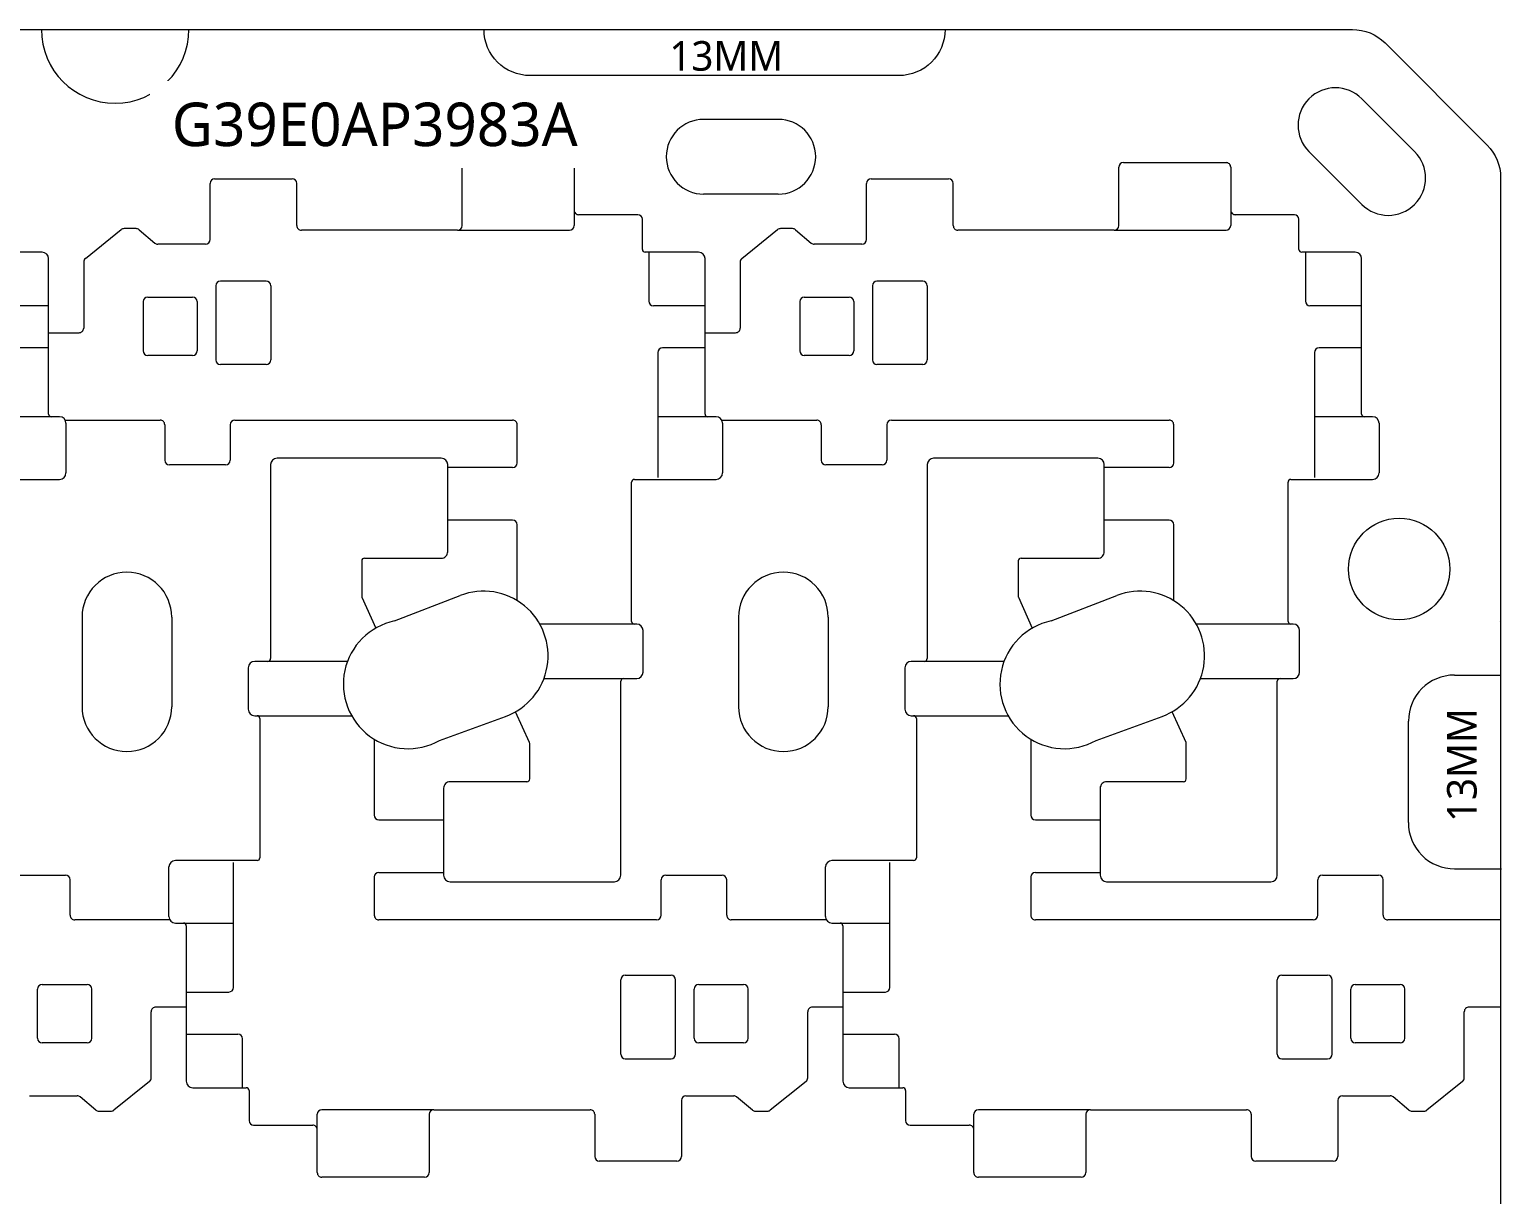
# Model space of a CAD drawing. Header units: millimetres. Extents: x 2296 to 3738, y 887 to 1467.
# Drawn here: x 2461.7 to 2621.3, y 1226.4 to 1352.7 of the extents above; entities that cross this region are included whole.
import ezdxf

# ---------------------------------------------------------------- set-up
doc = ezdxf.new("R2010")
doc.units = ezdxf.units.MM
for name, color, linetype, lineweight in [('02 Tray  平面圖', 82, 'Continuous', 18), ('04 Tray NOTES 說明', 10, 'Continuous', 5), ('05 Tray 實際版框', 220, 'Continuous', 25), ('倒扣', 2, 'Continuous', 0)]:
    doc.layers.add(name, color=color, linetype=linetype, lineweight=lineweight)
doc.layers.add('Tray 标记', color=160, linetype='Continuous')
doc.styles.add('CHINE', font='')
doc.styles.get('CHINE').set_extended_font_data('微軟正黑體')

msp = doc.modelspace()

# ---------------------------------------------------------------- linework, layer by layer
at = {"layer": '02 Tray  平面圖', "linetype": 'Continuous'}
for p, q in [((2509.10956, 1338.24583), (2520.2451, 1338.24583)), ((2580.30956, 1338.24583), (2591.4451, 1338.24583)), ((2481.76014, 1336.48705), (2490.16014, 1336.48705)), ((2508.60956, 1331.4184), (2508.60956, 1337.74583)), ((2520.7451, 1337.74581), (2520.74494, 1333.09672)), ((2552.96014, 1336.48705), (2561.36014, 1336.48705)), ((2579.80956, 1331.4184), (2579.80956, 1337.74583)), ((2591.9451, 1337.74581), (2591.94494, 1333.09672)), ((2481.26014, 1329.90963), (2481.26014, 1335.98705)), ((2490.66014, 1331.41839), (2490.66014, 1335.98705)), ((2552.46014, 1329.90963), (2552.46014, 1335.98705)), ((2561.86014, 1331.41839), (2561.86014, 1335.98705)), ((2520.74494, 1333.09672), (2520.74494, 1331.4184)), ((2591.94494, 1333.09672), (2591.94494, 1331.4184)), ((2527.64854, 1332.5967), (2521.24494, 1332.5967)), ((2528.14854, 1328.8325), (2528.14854, 1332.0967)), ((2598.84854, 1332.5967), (2592.44494, 1332.5967)), ((2599.34854, 1328.8325), (2599.34854, 1332.0967)), ((2467.74094, 1327.85552), (2471.61594, 1330.97755)), ((2473.23328, 1331.0882), (2471.92963, 1331.0882)), ((2473.55568, 1330.97037), (2475.26611, 1329.52745)), ((2508.10956, 1330.9184), (2491.16014, 1330.91839)), ((2508.10956, 1330.9184), (2520.24494, 1330.9184)), ((2538.94094, 1327.85552), (2542.81594, 1330.97755)), ((2544.43328, 1331.0882), (2543.12963, 1331.0882)), ((2544.75568, 1330.97037), (2546.46611, 1329.52745)), ((2579.30956, 1330.9184), (2562.36014, 1330.91839)), ((2579.30956, 1330.9184), (2591.44494, 1330.9184)), ((2463.04774, 1328.5325), (2457.24854, 1328.5325)), ((2480.76014, 1329.40963), (2475.58851, 1329.40963)), ((2534.24774, 1328.5325), (2528.44854, 1328.5325)), ((2528.84643, 1328.5325), (2528.84643, 1323.22292)), ((2551.96014, 1329.40963), (2546.78851, 1329.40963)), ((2605.44774, 1328.5325), (2599.64854, 1328.5325)), ((2600.04643, 1328.5325), (2600.04643, 1323.22292)), ((2463.74774, 1310.9889), (2463.74774, 1327.8325)), ((2467.55464, 1327.46617), (2467.55464, 1320.29915)), ((2534.94774, 1310.9889), (2534.94774, 1327.8325)), ((2538.75464, 1327.46617), (2538.75464, 1320.29915)), ((2606.14774, 1310.9889), (2606.14774, 1327.8325)), ((2474.50844, 1323.6708), (2479.37304, 1323.6708)), ((2545.70844, 1323.6708), (2550.57304, 1323.6708)), ((2463.74774, 1322.72292), (2458.14643, 1322.72292)), ((2474.00844, 1323.1708), (2474.00844, 1317.8464)), ((2479.87304, 1323.1708), (2479.87304, 1317.8464)), ((2534.94774, 1322.72292), (2529.34643, 1322.72292)), ((2545.20844, 1323.1708), (2545.20844, 1317.8464)), ((2551.07304, 1323.1708), (2551.07304, 1317.8464)), ((2606.14774, 1322.72292), (2600.54643, 1322.72292)), ((2463.74774, 1319.79915), (2467.05464, 1319.79915)), ((2534.94774, 1319.79915), (2538.25464, 1319.79915)), ((2463.74774, 1318.16043), (2459.13584, 1318.16043)), ((2479.37304, 1317.3464), (2474.50844, 1317.3464)), ((2529.83584, 1317.66043), (2529.83584, 1304.10406)), ((2534.94774, 1318.16043), (2530.33584, 1318.16043)), ((2550.57304, 1317.3464), (2545.70844, 1317.3464)), ((2601.03584, 1317.66043), (2601.03584, 1304.10406)), ((2606.14774, 1318.16043), (2601.53584, 1318.16043)), ((2464.93574, 1310.6889), (2458.63584, 1310.6889)), ((2465.54673, 1310.3305), (2475.84764, 1310.3305)), ((2465.63574, 1309.9889), (2465.63574, 1304.60406)), ((2476.34764, 1309.8305), (2476.34764, 1305.97953)), ((2483.44764, 1309.8305), (2483.44764, 1305.97953)), ((2483.94764, 1310.3305), (2514.06624, 1310.3305)), ((2514.56624, 1305.68862), (2514.56624, 1309.8305)), ((2536.13574, 1310.6889), (2529.83584, 1310.6889)), ((2536.74673, 1310.3305), (2547.04764, 1310.3305)), ((2536.83574, 1309.9889), (2536.83574, 1304.60406)), ((2547.54764, 1309.8305), (2547.54764, 1305.97953)), ((2554.64764, 1309.8305), (2554.64764, 1305.97953)), ((2555.14764, 1310.3305), (2585.26624, 1310.3305)), ((2585.76624, 1305.68862), (2585.76624, 1309.8305)), ((2607.33574, 1310.6889), (2601.03584, 1310.6889)), ((2608.03574, 1309.9889), (2608.03574, 1304.60406)), ((2506.34121, 1306.19779), (2488.53011, 1306.19779)), ((2577.54121, 1306.19779), (2559.73011, 1306.19779)), ((2482.94764, 1305.47953), (2476.84764, 1305.47953)), ((2487.83011, 1305.49779), (2487.83011, 1284.47159)), ((2507.04121, 1296.05699), (2507.04121, 1305.49779)), ((2554.14764, 1305.47953), (2548.04764, 1305.47953)), ((2559.03011, 1305.49779), (2559.03011, 1284.47159)), ((2578.24121, 1296.05699), (2578.24121, 1305.49779)), ((2456.07364, 1303.90406), (2464.93574, 1303.90406)), ((2526.97364, 1288.5089), (2526.97364, 1303.60406)), ((2527.27364, 1303.90406), (2536.13574, 1303.90406)), ((2598.17364, 1288.5089), (2598.17364, 1303.60406)), ((2598.47364, 1303.90406), (2607.33574, 1303.90406)), ((2514.57304, 1290.74891), (2514.57304, 1298.98862)), ((2585.77304, 1290.74891), (2585.77304, 1298.98862)), ((2497.71169, 1295.05699), (2497.71169, 1291.20899)), ((2498.01169, 1295.35699), (2506.34121, 1295.35699)), ((2568.91169, 1295.05699), (2568.91169, 1291.20899)), ((2569.21169, 1295.35699), (2577.54121, 1295.35699)), ((2497.72764, 1291.11249), (2499.23146, 1287.77366)), ((2568.92764, 1291.11249), (2570.43146, 1287.77366)), ((2527.52584, 1288.2089), (2517.02063, 1288.2089)), ((2528.22584, 1283.0089), (2528.22584, 1287.5089)), ((2598.72584, 1288.2089), (2588.22063, 1288.2089)), ((2599.42584, 1283.0089), (2599.42584, 1287.5089)), ((2496.16518, 1284.17159), (2486.10811, 1284.17159)), ((2567.36518, 1284.17159), (2557.30811, 1284.17159)), ((2485.40811, 1283.47159), (2485.40811, 1278.97159)), ((2517.46877, 1282.30889), (2527.52584, 1282.3089)), ((2525.80384, 1260.9827), (2525.80384, 1282.0089)), ((2556.60811, 1283.47159), (2556.60811, 1278.97159)), ((2588.66877, 1282.30889), (2598.72584, 1282.3089)), ((2597.00384, 1260.9827), (2597.00384, 1282.0089)), ((2486.10811, 1278.27159), (2496.61332, 1278.27159)), ((2486.66031, 1277.97159), (2486.66031, 1262.87642)), ((2515.90632, 1275.36799), (2514.4025, 1278.70682)), ((2557.30811, 1278.27159), (2567.81332, 1278.27159)), ((2557.86031, 1277.97159), (2557.86031, 1262.87642)), ((2587.10632, 1275.36799), (2585.6025, 1278.70682)), ((2499.06091, 1275.73161), (2499.06091, 1267.55911)), ((2499.06091, 1275.73161), (2499.06091, 1267.49189)), ((2570.26091, 1275.73162), (2570.26091, 1267.55912)), ((2570.26091, 1275.73162), (2570.26091, 1267.49191)), ((2515.92226, 1271.4235), (2515.92226, 1275.27149)), ((2587.12226, 1271.4235), (2587.12226, 1275.27149)), ((2515.62226, 1271.1235), (2507.29274, 1271.12349)), ((2586.82226, 1271.1235), (2578.49274, 1271.12349)), ((2506.59274, 1270.42349), (2506.59274, 1260.9827)), ((2577.79274, 1270.42349), (2577.79274, 1260.9827)), ((2476.79821, 1256.49159), (2476.79821, 1261.87642)), ((2486.36031, 1262.57642), (2477.49821, 1262.57642)), ((2483.79811, 1248.82005), (2483.79811, 1262.37642)), ((2547.99821, 1256.49159), (2547.99821, 1261.87642)), ((2557.56031, 1262.57642), (2548.69821, 1262.57642)), ((2554.99811, 1248.82005), (2554.99811, 1262.37642)), ((2459.48631, 1261.00096), (2465.58631, 1261.00096)), ((2466.08631, 1256.64999), (2466.08631, 1260.50096)), ((2499.06771, 1260.79189), (2499.06771, 1256.65002)), ((2507.29274, 1260.2827), (2525.10384, 1260.2827)), ((2530.18631, 1256.64999), (2530.18631, 1260.50096)), ((2530.68631, 1261.00096), (2536.78631, 1261.00096)), ((2537.28631, 1256.64999), (2537.28631, 1260.50096)), ((2570.26771, 1260.79191), (2570.26771, 1256.65003)), ((2578.49274, 1260.2827), (2596.30384, 1260.2827)), ((2601.38631, 1256.64999), (2601.38631, 1260.50096)), ((2601.88631, 1261.00096), (2607.98631, 1261.00096)), ((2608.48631, 1256.64999), (2608.48631, 1260.50096)), ((2476.88722, 1256.14999), (2466.58631, 1256.14999)), ((2477.49821, 1255.79159), (2483.79811, 1255.79159)), ((2478.68621, 1255.49159), (2478.68621, 1238.64799)), ((2529.68631, 1256.15002), (2499.56771, 1256.15002)), ((2548.08722, 1256.14999), (2537.78631, 1256.14999)), ((2548.69821, 1255.79159), (2554.99811, 1255.79159)), ((2549.88621, 1255.49159), (2549.88621, 1238.64799)), ((2600.88631, 1256.15003), (2570.76771, 1256.15003)), ((2621.21698, 1256.14999), (2608.98631, 1256.14999)), ((2462.56091, 1243.30969), (2462.56091, 1248.63409)), ((2463.06091, 1249.13409), (2467.92551, 1249.13409)), ((2468.42551, 1243.30969), (2468.42551, 1248.63409)), ((2533.76091, 1243.30969), (2533.76091, 1248.63409)), ((2534.26091, 1249.13409), (2539.12551, 1249.13409)), ((2539.62551, 1243.30969), (2539.62551, 1248.63409)), ((2604.96091, 1243.30969), (2604.96091, 1248.63409)), ((2605.46091, 1249.13409), (2610.32551, 1249.13409)), ((2610.82551, 1243.30969), (2610.82551, 1248.63409)), ((2478.68621, 1248.32005), (2483.29811, 1248.32005)), ((2549.88621, 1248.32005), (2554.49811, 1248.32005)), ((2474.87931, 1239.01432), (2474.87931, 1246.18134)), ((2478.68621, 1246.68134), (2475.37931, 1246.68134)), ((2546.07931, 1239.01432), (2546.07931, 1246.18134)), ((2549.88621, 1246.68134), (2546.57931, 1246.68134)), ((2617.27931, 1239.01432), (2617.27931, 1246.18134)), ((2621.21698, 1246.68134), (2617.77931, 1246.68134)), ((2478.68621, 1243.75757), (2484.28752, 1243.75757)), ((2549.88621, 1243.75757), (2555.48752, 1243.75757)), ((2467.92551, 1242.80969), (2463.06091, 1242.80969)), ((2484.78752, 1237.94799), (2484.78752, 1243.25757)), ((2539.12551, 1242.80969), (2534.26091, 1242.80969)), ((2555.98752, 1237.94799), (2555.98752, 1243.25757)), ((2610.32551, 1242.80969), (2605.46091, 1242.80969)), ((2474.69301, 1238.62497), (2470.81801, 1235.50293)), ((2479.38621, 1237.94799), (2485.18542, 1237.94799)), ((2485.48542, 1237.64799), (2485.48542, 1234.38379)), ((2545.89301, 1238.62497), (2542.01801, 1235.50293)), ((2550.58621, 1237.94799), (2556.38542, 1237.94799)), ((2556.68542, 1237.64799), (2556.68542, 1234.38379)), ((2617.09301, 1238.62497), (2613.21801, 1235.50293)), ((2461.67381, 1237.07086), (2466.84544, 1237.07086)), ((2468.87827, 1235.51011), (2467.16785, 1236.95303)), ((2532.37381, 1236.57086), (2532.37381, 1230.49344)), ((2532.87381, 1237.07086), (2538.04544, 1237.07086)), ((2540.07827, 1235.51011), (2538.36785, 1236.95303)), ((2603.57381, 1236.57086), (2603.57381, 1230.49344)), ((2604.07381, 1237.07086), (2609.24544, 1237.07086)), ((2611.27827, 1235.51011), (2609.56785, 1236.95303)), ((2469.20067, 1235.39228), (2470.50432, 1235.39228)), ((2492.88901, 1233.38377), (2492.88901, 1235.06209)), ((2505.52439, 1235.56209), (2493.38901, 1235.56209)), ((2505.02439, 1235.06209), (2505.02439, 1228.73466)), ((2505.52439, 1235.56209), (2522.47381, 1235.56209)), ((2522.97381, 1235.06209), (2522.97381, 1230.49344)), ((2540.40067, 1235.39228), (2541.70432, 1235.39228)), ((2564.08901, 1233.38377), (2564.08901, 1235.06209)), ((2576.72439, 1235.56209), (2564.58901, 1235.56209)), ((2576.22439, 1235.06209), (2576.22439, 1228.73466)), ((2576.72439, 1235.56209), (2593.67381, 1235.56209)), ((2594.17381, 1235.06209), (2594.17381, 1230.49344)), ((2611.60067, 1235.39228), (2612.90432, 1235.39228)), ((2485.98542, 1233.88379), (2492.38901, 1233.88379)), ((2492.88885, 1228.73468), (2492.88901, 1233.38377)), ((2557.18542, 1233.88379), (2563.58901, 1233.88379)), ((2564.08885, 1228.73468), (2564.08901, 1233.38377)), ((2531.87381, 1229.99344), (2523.47381, 1229.99344)), ((2603.07381, 1229.99344), (2594.67381, 1229.99344)), ((2504.52439, 1228.23466), (2493.38885, 1228.23466)), ((2575.72439, 1228.23466), (2564.58885, 1228.23466))]:
    msp.add_line(p, q, dxfattribs=at)
at = {"layer": '02 Tray  平面圖', "lineweight": 18}
for p, q in [((2487.34245, 1325.39382), (2482.38495, 1325.39382)), ((2558.54245, 1325.39382), (2553.58495, 1325.39382)), ((2481.88495, 1324.89382), (2481.88495, 1316.84469)), ((2487.84245, 1324.89382), (2487.84245, 1316.84469)), ((2553.08495, 1324.89382), (2553.08495, 1316.84469)), ((2559.04245, 1324.89382), (2559.04245, 1316.84469)), ((2487.34245, 1316.34469), (2482.38495, 1316.34469)), ((2558.54245, 1316.34469), (2553.58495, 1316.34469)), ((2526.29151, 1250.13579), (2531.249, 1250.13579)), ((2597.49151, 1250.13579), (2602.449, 1250.13579)), ((2525.79151, 1241.58667), (2525.79151, 1249.63579)), ((2531.749, 1241.58667), (2531.749, 1249.63579)), ((2596.99151, 1241.58667), (2596.99151, 1249.63579)), ((2602.949, 1241.58667), (2602.949, 1249.63579)), ((2526.29151, 1241.08667), (2531.249, 1241.08667)), ((2597.49151, 1241.08667), (2602.449, 1241.08667))]:
    msp.add_line(p, q, dxfattribs=at)
at = {"layer": '02 Tray  平面圖'}
for p, q in [((2514.06624, 1305.18862), (2507.04121, 1305.18862)), ((2585.26624, 1305.18862), (2578.24121, 1305.18862)), ((2514.07304, 1299.48862), (2507.04121, 1299.48862)), ((2585.27304, 1299.48862), (2578.24121, 1299.48862)), ((2501.26066, 1288.54931), (2508.39459, 1291.30743)), ((2572.46066, 1288.54931), (2579.59459, 1291.30743)), ((2506.15886, 1275.60777), (2513.30396, 1278.19728)), ((2577.35886, 1275.60777), (2584.50396, 1278.19728)), ((2499.56091, 1266.99189), (2506.59274, 1266.99189)), ((2570.76091, 1266.99191), (2577.79274, 1266.99191)), ((2499.56771, 1261.29189), (2506.59274, 1261.29189)), ((2570.76771, 1261.29191), (2577.79274, 1261.29191))]:
    msp.add_line(p, q, dxfattribs=at)
at = {"layer": '02 Tray  平面圖', "linetype": 'Continuous'}
for centre, radius, start, end in [((2509.10956, 1337.74583), 0.5, 90, 180), ((2520.2451, 1337.74583), 0.5, 359.9978164, 90), ((2580.30956, 1337.74583), 0.5, 90, 180), ((2591.4451, 1337.74583), 0.5, 359.9978164, 90), ((2481.76014, 1335.98705), 0.5, 90, 180), ((2490.16014, 1335.98705), 0.5, 0, 90), ((2552.96014, 1335.98705), 0.5, 90, 180), ((2561.36014, 1335.98705), 0.5, 0, 90), ((2521.24494, 1333.0967), 0.5, 179.9978164, 270), ((2592.44494, 1333.0967), 0.5, 179.9978164, 270), ((2527.64854, 1332.0967), 0.5, 0, 90), ((2598.84854, 1332.0967), 0.5, 0, 90), ((2471.92963, 1330.5882), 0.5, 89.9999985, 128.8579507), ((2473.23328, 1330.5882), 0.5, 49.848925, 89.9999985), ((2480.76014, 1329.90963), 0.5, 270, 0), ((2491.16014, 1331.41839), 0.5, 180, 270.0000111), ((2508.10956, 1331.4184), 0.5, 270.0000111, 0), ((2520.24494, 1331.4184), 0.5, 270, 0), ((2543.12963, 1330.5882), 0.5, 89.9999985, 128.8579507), ((2544.43328, 1330.5882), 0.5, 49.848925, 89.9999985), ((2551.96014, 1329.90963), 0.5, 270, 0), ((2562.36014, 1331.41839), 0.5, 180, 270.0000111), ((2579.30956, 1331.4184), 0.5, 270.0000111, 0), ((2591.44494, 1331.4184), 0.5, 270, 0), ((2463.04774, 1327.8325), 0.7, 0.0000046, 90), ((2475.58851, 1329.90963), 0.5, 229.848925, 270), ((2528.44854, 1328.8325), 0.3, 180, 270), ((2534.24774, 1327.8325), 0.7, 0.0000046, 90), ((2546.78851, 1329.90963), 0.5, 229.848925, 270), ((2599.64854, 1328.8325), 0.3, 180, 270), ((2605.44774, 1327.8325), 0.7, 0.0000046, 90), ((2468.05464, 1327.46617), 0.5, 128.8579507, 180.0000028), ((2539.25464, 1327.46617), 0.5, 128.8579507, 180.0000028), ((2474.50844, 1323.1708), 0.5, 90, 180), ((2479.37304, 1323.1708), 0.5, 0, 90), ((2545.70844, 1323.1708), 0.5, 90, 180), ((2550.57304, 1323.1708), 0.5, 0, 90), ((2529.34643, 1323.22292), 0.5, 180, 270), ((2600.54643, 1323.22292), 0.5, 180, 270), ((2467.05464, 1320.29915), 0.5, 270, 0.0000028), ((2538.25464, 1320.29915), 0.5, 270, 0.0000028), ((2474.50844, 1317.8464), 0.5, 180, 270), ((2479.37304, 1317.8464), 0.5, 270, 0), ((2530.33584, 1317.66043), 0.5, 90, 180), ((2545.70844, 1317.8464), 0.5, 180, 270), ((2550.57304, 1317.8464), 0.5, 270, 0), ((2601.53584, 1317.66043), 0.5, 90, 180), ((2464.04774, 1310.9889), 0.3, 180.0000046, 270), ((2535.24774, 1310.9889), 0.3, 180.0000046, 270), ((2606.44774, 1310.9889), 0.3, 180.0000046, 270), ((2464.93574, 1309.9889), 0.7, 0, 90), ((2475.84764, 1309.8305), 0.5, 0, 90.0000008), ((2483.94764, 1309.8305), 0.5, 90.0000009, 180), ((2514.06624, 1309.8305), 0.5, 0, 90.0000009), ((2536.13574, 1309.9889), 0.7, 0, 90), ((2547.04764, 1309.8305), 0.5, 0, 90.0000008), ((2555.14764, 1309.8305), 0.5, 90.0000009, 180), ((2585.26624, 1309.8305), 0.5, 0, 90.0000009), ((2607.33574, 1309.9889), 0.7, 0, 90), ((2476.84764, 1305.97953), 0.5, 180, 270), ((2482.94764, 1305.97953), 0.5, 270, 0), ((2488.53011, 1305.49779), 0.7, 90.0000016, 179.9999979), ((2506.34121, 1305.49779), 0.7, 0.0000118, 90.0000016), ((2548.04764, 1305.97953), 0.5, 180, 270), ((2554.14764, 1305.97953), 0.5, 270, 0), ((2559.73011, 1305.49779), 0.7, 90.0000016, 179.9999979), ((2577.54121, 1305.49779), 0.7, 0.0000118, 90.0000016), ((2464.93574, 1304.60406), 0.7, 270, 0), ((2536.13574, 1304.60406), 0.7, 270, 0), ((2607.33574, 1304.60406), 0.7, 270, 0), ((2527.27364, 1303.60406), 0.3, 90, 180.000003), ((2598.47364, 1303.60406), 0.3, 90, 180.000003), ((2498.01169, 1295.05699), 0.3, 90.0000059, 180), ((2506.34121, 1296.05699), 0.7, 270.0000059, 0.0000118), ((2569.21169, 1295.05699), 0.3, 90.0000059, 180), ((2577.54121, 1296.05699), 0.7, 270.0000059, 0.0000118), ((2498.01169, 1291.20899), 0.3, 180, 198.7632436), ((2569.21169, 1291.20899), 0.3, 180, 198.7632436), ((2527.27364, 1288.5089), 0.3, 180.000003, 270), ((2598.47364, 1288.5089), 0.3, 180.000003, 270), ((2527.52584, 1287.5089), 0.7, 0.0000065, 90), ((2598.72584, 1287.5089), 0.7, 0.0000065, 90), ((2486.10811, 1283.47159), 0.7, 90.0000113, 180.0000065), ((2487.53011, 1284.47159), 0.3, 270.0000113, 359.9999979), ((2557.30811, 1283.47159), 0.7, 90.0000113, 180.0000065), ((2558.73011, 1284.47159), 0.3, 270.0000113, 359.9999979), ((2526.10384, 1282.0089), 0.3, 90.0000113, 179.9999979), ((2527.52584, 1283.0089), 0.7, 270.0000113, 0.0000065), ((2597.30384, 1282.0089), 0.3, 90.0000113, 179.9999979), ((2598.72584, 1283.0089), 0.7, 270.0000113, 0.0000065), ((2486.10811, 1278.97159), 0.7, 180.0000065, 270), ((2557.30811, 1278.97159), 0.7, 180.0000065, 270), ((2486.36031, 1277.97159), 0.3, 0.000003, 90), ((2557.56031, 1277.97159), 0.3, 0.000003, 90), ((2515.62226, 1275.27149), 0.3, 0, 18.7632436), ((2586.82226, 1275.27149), 0.3, 0, 18.7632436), ((2507.29274, 1270.42349), 0.7, 90.0000059, 180.0000118), ((2515.62226, 1271.4235), 0.3, 270.0000059, 0), ((2578.49274, 1270.42349), 0.7, 90.0000059, 180.0000118), ((2586.82226, 1271.4235), 0.3, 270.0000059, 0), ((2486.36031, 1262.87642), 0.3, 270, 0.000003), ((2557.56031, 1262.87642), 0.3, 270, 0.000003), ((2477.49821, 1261.87642), 0.7, 90, 180), ((2548.69821, 1261.87642), 0.7, 90, 180), ((2465.58631, 1260.50096), 0.5, 0, 90), ((2507.29274, 1260.9827), 0.7, 180.0000118, 270.0000016), ((2525.10384, 1260.9827), 0.7, 270.0000016, 359.9999979), ((2530.68631, 1260.50096), 0.5, 90, 180), ((2536.78631, 1260.50096), 0.5, 0, 90), ((2578.49274, 1260.9827), 0.7, 180.0000118, 270.0000016), ((2596.30384, 1260.9827), 0.7, 270.0000016, 359.9999979), ((2601.88631, 1260.50096), 0.5, 90, 180), ((2607.98631, 1260.50096), 0.5, 0, 90), ((2466.58631, 1256.64999), 0.5, 180, 270.0000008), ((2477.49821, 1256.49159), 0.7, 180, 270), ((2499.56771, 1256.65002), 0.5, 180, 270.0000009), ((2529.68631, 1256.64999), 0.5, 270.0000009, 360), ((2537.78631, 1256.64999), 0.5, 180, 270.0000008), ((2548.69821, 1256.49159), 0.7, 180, 270), ((2570.76771, 1256.65003), 0.5, 180, 270.0000009), ((2600.88631, 1256.64999), 0.5, 270.0000009, 360), ((2608.98631, 1256.64999), 0.5, 180, 270.0000008), ((2478.38621, 1255.49159), 0.3, 0.0000046, 90), ((2549.58621, 1255.49159), 0.3, 0.0000046, 90), ((2463.06091, 1248.63409), 0.5, 90, 180), ((2467.92551, 1248.63409), 0.5, 0, 90), ((2483.29811, 1248.82005), 0.5, 270, 0), ((2534.26091, 1248.63409), 0.5, 90, 180), ((2539.12551, 1248.63409), 0.5, 0, 90), ((2554.49811, 1248.82005), 0.5, 270, 0), ((2605.46091, 1248.63409), 0.5, 90, 180), ((2610.32551, 1248.63409), 0.5, 0, 90), ((2475.37931, 1246.18134), 0.5, 90, 180.0000028), ((2546.57931, 1246.18134), 0.5, 90, 180.0000028), ((2617.77931, 1246.18134), 0.5, 90, 180.0000028), ((2484.28752, 1243.25757), 0.5, 360, 90), ((2555.48752, 1243.25757), 0.5, 360, 90), ((2463.06091, 1243.30969), 0.5, 180, 270), ((2467.92551, 1243.30969), 0.5, 270, 0), ((2534.26091, 1243.30969), 0.5, 180, 270), ((2539.12551, 1243.30969), 0.5, 270, 0), ((2605.46091, 1243.30969), 0.5, 180, 270), ((2610.32551, 1243.30969), 0.5, 270, 0), ((2474.37931, 1239.01432), 0.5, 308.8579507, 0.0000028), ((2545.57931, 1239.01432), 0.5, 308.8579507, 0.0000028), ((2616.77931, 1239.01432), 0.5, 308.8579507, 0.0000028), ((2479.38621, 1238.64799), 0.7, 180.0000046, 270), ((2485.18542, 1237.64799), 0.3, 0, 90), ((2550.58621, 1238.64799), 0.7, 180.0000046, 270), ((2556.38542, 1237.64799), 0.3, 0, 90), ((2466.84544, 1236.57086), 0.5, 49.848925, 90), ((2532.87381, 1236.57086), 0.5, 90, 180), ((2538.04544, 1236.57086), 0.5, 49.848925, 90), ((2604.07381, 1236.57086), 0.5, 90, 180), ((2609.24544, 1236.57086), 0.5, 49.848925, 90), ((2469.20067, 1235.89228), 0.5, 229.848925, 269.9999985), ((2470.50432, 1235.89228), 0.5, 269.9999985, 308.8579507), ((2485.98542, 1234.38379), 0.5, 180, 270), ((2493.38901, 1235.06209), 0.5, 90, 180), ((2505.52439, 1235.06209), 0.5, 90.0000111, 180), ((2522.47381, 1235.06209), 0.5, 0, 90.0000111), ((2540.40067, 1235.89228), 0.5, 229.848925, 269.9999985), ((2541.70432, 1235.89228), 0.5, 269.9999985, 308.8579507), ((2557.18542, 1234.38379), 0.5, 180, 270), ((2564.58901, 1235.06209), 0.5, 90, 180), ((2576.72439, 1235.06209), 0.5, 90.0000111, 180), ((2593.67381, 1235.06209), 0.5, 0, 90.0000111), ((2611.60067, 1235.89228), 0.5, 229.848925, 269.9999985), ((2612.90432, 1235.89228), 0.5, 269.9999985, 308.8579507), ((2492.38901, 1233.38379), 0.5, 359.9978164, 90), ((2563.58901, 1233.38379), 0.5, 359.9978164, 90), ((2523.47381, 1230.49344), 0.5, 180, 270), ((2531.87381, 1230.49344), 0.5, 270, 0), ((2594.67381, 1230.49344), 0.5, 180, 270), ((2603.07381, 1230.49344), 0.5, 270, 0), ((2493.38885, 1228.73466), 0.5, 179.9978164, 270), ((2504.52439, 1228.73466), 0.5, 270, 0), ((2564.58885, 1228.73466), 0.5, 179.9978164, 270), ((2575.72439, 1228.73466), 0.5, 270, 0)]:
    msp.add_arc(centre, radius, start, end, dxfattribs=at)
at = {"layer": '02 Tray  平面圖', "lineweight": 18}
for centre, start, end in [((2482.38495, 1324.89382), 90, 180), ((2487.34245, 1324.89382), 0, 90), ((2553.58495, 1324.89382), 90, 180), ((2558.54245, 1324.89382), 0, 90), ((2482.38495, 1316.84469), 180, 270), ((2487.34245, 1316.84469), 270, 0), ((2553.58495, 1316.84469), 180, 270), ((2558.54245, 1316.84469), 270, 0), ((2526.29151, 1249.63579), 90, 180), ((2531.249, 1249.63579), 0, 90), ((2597.49151, 1249.63579), 90, 180), ((2602.449, 1249.63579), 0, 90), ((2526.29151, 1241.58667), 180, 270), ((2531.249, 1241.58667), 270, 0), ((2597.49151, 1241.58667), 180, 270), ((2602.449, 1241.58667), 270, 0)]:
    msp.add_arc(centre, 0.5, start, end, dxfattribs=at)
at = {"layer": '02 Tray  平面圖'}
for centre, radius, start, end in [((2514.06624, 1305.68862), 0.5, 270, 0), ((2585.26624, 1305.68862), 0.5, 270, 0), ((2514.07304, 1298.98862), 0.5, 360, 90), ((2585.27304, 1298.98862), 0.5, 360, 90), ((2510.91885, 1284.77841), 7, 289.921411, 111.1375151), ((2582.11885, 1284.77841), 7, 289.921411, 111.1375151), ((2502.71511, 1281.70208), 7, 101.9921609, 299.4698092), ((2573.91511, 1281.70208), 7, 101.9921609, 299.4698092), ((2499.56091, 1267.49189), 0.5, 180, 270), ((2570.76091, 1267.49191), 0.5, 180, 270), ((2499.56771, 1260.79189), 0.5, 90, 180), ((2570.76771, 1260.79191), 0.5, 90, 180)]:
    msp.add_arc(centre, radius, start, end, dxfattribs=at)
at = {"layer": '04 Tray NOTES 說明', "color": 1, "lineweight": 0, "ltscale": 0.2}
msp.add_circle((2610.21698, 1294.18291), 5.5, dxfattribs=at)
at = {"layer": '05 Tray 實際版框', "lineweight": 0, "ltscale": 0.2}
for p, q in [((2621.17359, 1288.40709), (2621.21698, 1288.45047)), ((2616.22136, 1282.68291), (2621.21698, 1282.68291)), ((2611.22136, 1266.68288), (2611.22136, 1277.68291)), ((2616.22485, 1261.68288), (2621.32045, 1261.68644))]:
    msp.add_line(p, q, dxfattribs=at)
for points in [[(2430.96693, 1352.68291), (2605.14591, 1352.68291)], [(2510.72095, 1352.68065), (2510.72095, 1352.68328)]]:
    msp.add_lwpolyline(points, dxfattribs=at)
for points in [[(2462.96829, 1352.68291, 1), (2478.96829, 1352.68291, 1)], [(2560.96966, 1352.68291), (2560.96966, 1352.68028), (2560.96966, 1352.68028, -0.414213562), (2555.96966, 1347.68028), (2515.96966, 1347.68028, -0.414213562), (2510.96966, 1352.68028), (2510.96966, 1352.68291)], [(2560.96966, 1352.68291), (2560.96966, 1352.68028), (2560.96966, 1352.68028, -0.414213562), (2555.96966, 1347.68028), (2515.96966, 1347.68028, -0.414213562), (2510.96966, 1352.68028), (2510.96966, 1352.68291)], [(2560.96966, 1352.68291), (2605.14591, 1352.68291, -0.198912367), (2608.68144, 1351.21844), (2619.75251, 1340.14737, -0.198912367), (2621.21698, 1336.61184), (2621.21698, 1187.68291)]]:
    msp.add_lwpolyline(points, format="xyb", dxfattribs=at)
for centre, start, end in [((2616.22136, 1277.68291), 90, 180), ((2616.22136, 1266.68288), 180, 270.0399845)]:
    msp.add_arc(centre, 5, start, end, dxfattribs=at)
at = {"layer": '倒扣', "linetype": 'Continuous'}
msp.add_lwpolyline([(2462.96829, 1352.68291, 1), (2478.96829, 1352.68291, 1)], format="xyb", dxfattribs=at)
for points in [[(2611.89264, 1339.44314), (2606.16508, 1345.17071)], [(2542.88805, 1342.93184), (2534.78805, 1342.93184)], [(2606.16508, 1333.71558), (2600.43751, 1339.44314)], [(2542.88805, 1334.83184), (2534.78805, 1334.83184)], [(2467.37891, 1288.97455), (2467.37891, 1279.25455)], [(2477.09891, 1288.97455), (2477.09891, 1279.25455)], [(2538.57891, 1288.97455), (2538.57891, 1279.25455)], [(2548.29891, 1288.97455), (2548.29891, 1279.25455)]]:
    msp.add_lwpolyline(points, dxfattribs=at)
for centre, radius, start, end in [((2603.3013, 1342.30692), 4.05, 45, 225), ((2534.78805, 1338.88184), 4.05, 90, 270), ((2542.88805, 1338.88184), 4.05, 270, 90), ((2609.02886, 1336.57936), 4.05, 225, 45), ((2472.23891, 1288.97455), 4.86, 360, 180), ((2543.43891, 1288.97455), 4.86, 360, 180), ((2472.23891, 1279.25455), 4.86, 180, 360), ((2543.43891, 1279.25455), 4.86, 180, 360)]:
    msp.add_arc(centre, radius, start, end, dxfattribs=at)

# ---------------------------------------------------------------- texts
at = {"layer": '05 Tray 實際版框', "lineweight": 0, "ltscale": 0.2, "insert": (2531.07551, 1351.41967), "char_height": 3.20376, "width": 13.3869468, "attachment_point": 1, "style": 'CHINE'}
msp.add_mtext('13MM', dxfattribs=at)
at = {"layer": '05 Tray 實際版框', "lineweight": 0, "ltscale": 0.2, "insert": (2615.40992, 1266.75456), "char_height": 3.20376, "width": 13.3869468, "attachment_point": 1, "rotation": 90, "style": 'CHINE'}
msp.add_mtext('13MM', dxfattribs=at)

# ---------------------------------------------------------------- next in the draw order: texts
at = {"layer": 'Tray 标记', "color": 5, "lineweight": 13, "insert": (2477.10826, 1344.75001), "char_height": 4.7138629, "width": 44.0646407, "attachment_point": 1, "style": 'CHINE', "bg_fill": 2}
msp.add_mtext('\\pt81.707;{\\fMicrosoft JhengHei|b0|i0|c136|p65;G39E0AP3983A}', dxfattribs=at)

doc.saveas('drawing.dxf')
